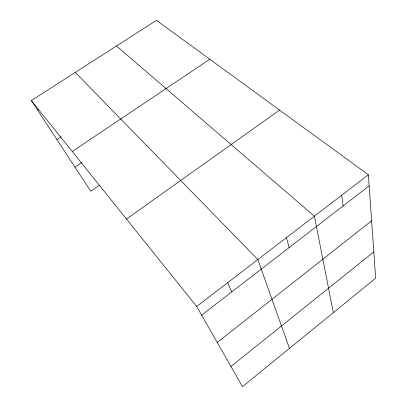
<?xml version="1.0" encoding="UTF-8"?>
<svg xmlns="http://www.w3.org/2000/svg" width="407" height="407" viewBox="0 0 407 407"><rect width="100%" height="100%" fill="white"/><g stroke="black" fill="none" stroke-linecap="round" stroke-linejoin="round"><path stroke-width="0.61" d="M230.942 366.488L373.804 251.892M217.216 342.455L371.611 220.808M201.628 315.15L369.149 185.846M368.371 174.801L375.656 278.195L242.455 386.65L196.667 306.466L368.371 174.801L156.466 20.35L31.344 100.554L90.761 191.239L99.603 185.129M126.47 219.032L279.599 110.099M74.949 167.104L81.705 162.525M72.248 151.496L209.819 59.234M56.888 139.54L61.081 136.767M37.352 109.727L38.416 109.04M116.509 45.966L314.397 216.188L333.343 312.647M75.259 72.405L257.845 259.554L289.443 348.392M31.344 100.554L196.667 306.466M227.64 282.717L231.802 291.86M286.457 237.617L289.158 247.588M341.697 195.253L343.086 205.962"/></g></svg>
